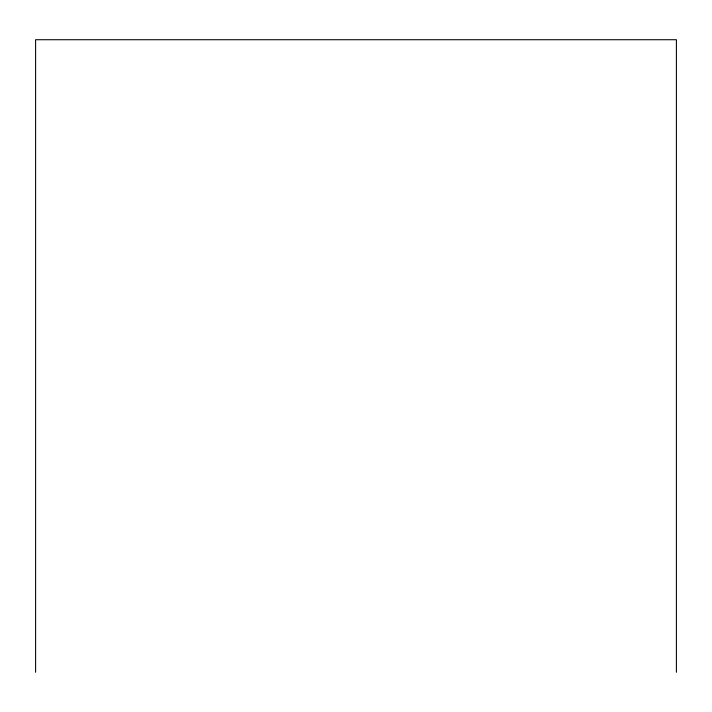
<?xml version="1.0" encoding="UTF-8"?>
<svg xmlns="http://www.w3.org/2000/svg" width="712" height="712" viewBox="0 0 712 712"><rect width="100%" height="100%" fill="white"/><g stroke="black" fill="none" stroke-linecap="round" stroke-linejoin="round"><path stroke-width="1.07" d="M676.4 672.279L676.4 39.721L35.6 39.721L35.6 672.279"/></g></svg>
